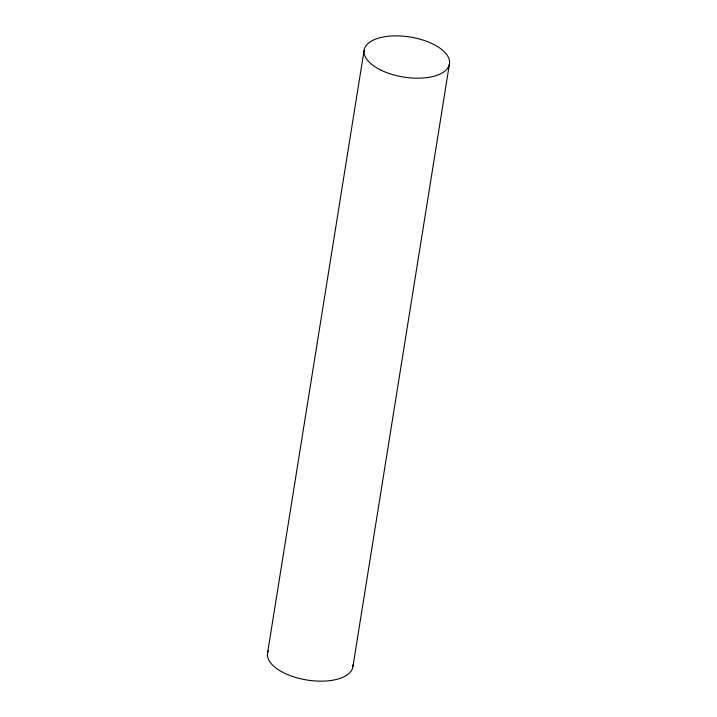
<?xml version="1.0" encoding="UTF-8"?>
<svg xmlns="http://www.w3.org/2000/svg" width="717" height="717" viewBox="0 0 717 717"><rect width="100%" height="100%" fill="white"/><g stroke="black" fill="none" stroke-linecap="round" stroke-linejoin="round"><path stroke-width="1.08" d="M267.459 653.653L364.039 50.683M352.961 666.317L449.541 63.347M353.006 664.856A43.226 20.291 9.1 0 1 306.544 679.949A43.226 20.291 9.1 0 1 268.203 650.839M381.059 70.203A43.226 20.291 9.1 0 0 449.272 64.772A43.226 20.291 9.1 0 0 390.039 36.083A43.226 20.291 9.1 0 0 381.059 70.203"/></g></svg>
